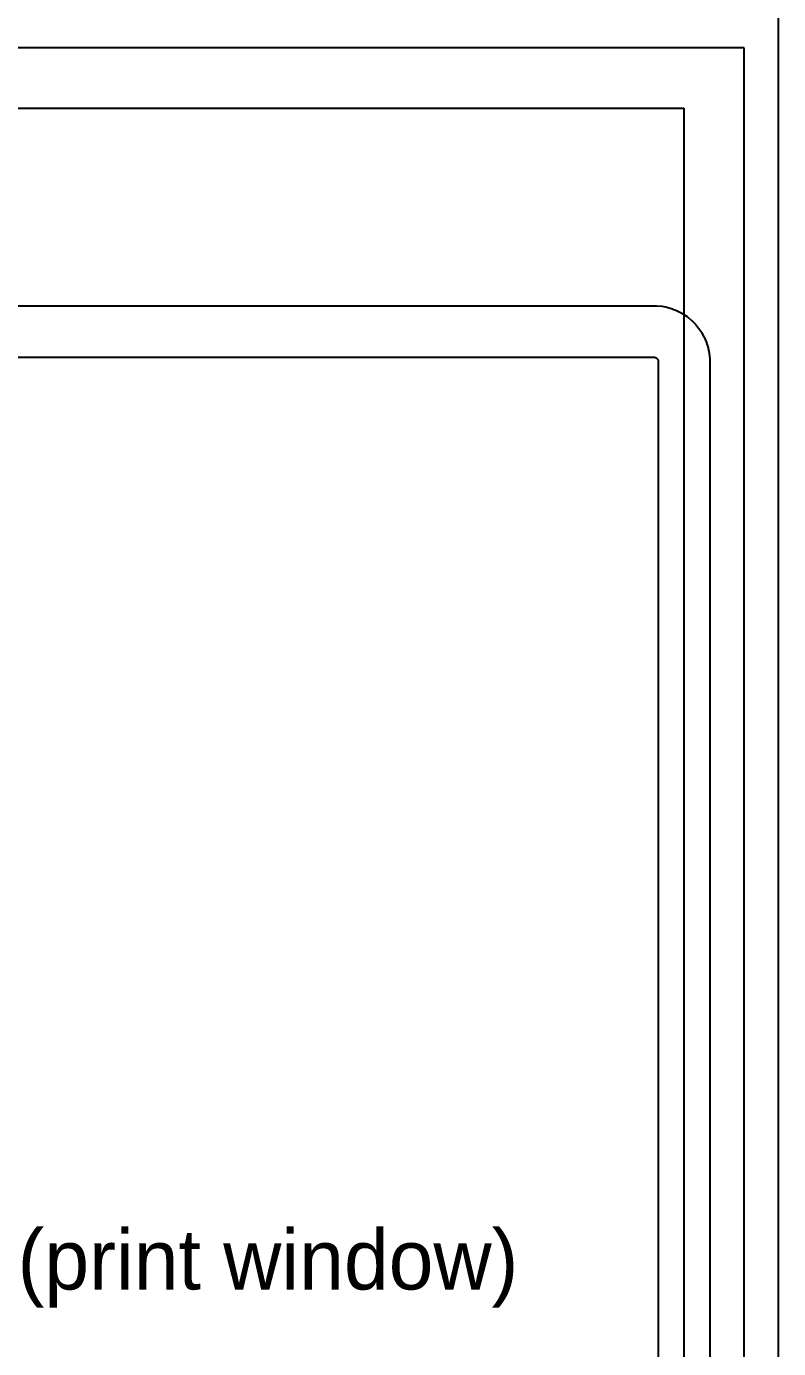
# Model space of a CAD drawing. Header units: millimetres. Extents: x 0 to 881, y 0 to 1197.
# Drawn here: x 175 to 350, y 269.3 to 577 of the extents above; entities that cross this region are included whole.
import ezdxf
from ezdxf.enums import TextEntityAlignment as Align

# ---------------------------------------------------------------- set-up
doc = ezdxf.new("R2010")
doc.units = ezdxf.units.MM
for name, color, linetype in [('CUT_INSIDE', 5, 'Continuous'), ('CUT_OUTSIDE', 1, 'Continuous'), ('ENGRAVE_V', 2, 'Continuous'), ('LABELS', 7, 'Continuous'), ('SHEET', 8, 'Continuous')]:
    doc.layers.add(name, color=color, linetype=linetype)

msp = doc.modelspace()

# ---------------------------------------------------------------- linework, layer by layer
at = {"layer": 'CUT_INSIDE'}
msp.add_lwpolyline([(172.036, 500), (321, 500), (321.098, 499.995), (321.195, 499.981), (321.29, 499.957), (321.383, 499.924), (321.471, 499.882), (321.556, 499.831), (321.634, 499.773), (321.707, 499.707), (321.773, 499.634), (321.831, 499.556), (321.882, 499.471), (321.924, 499.383), (321.957, 499.29), (321.981, 499.195), (321.995, 499.098), (322, 499), (322, 81)], dxfattribs=at)
at = {"layer": 'CUT_OUTSIDE'}
msp.add_lwpolyline([(342, 572), (8, 572), (8, 8), (342, 8)], close=True, dxfattribs=at)
at = {"layer": 'ENGRAVE_V'}
msp.add_lwpolyline([(328, 558), (328, 22), (22, 22), (22, 558), (328, 558)], close=True, dxfattribs=at)
msp.add_lwpolyline([(172.036, 512), (321, 512), (321.589, 511.986), (321.687, 511.981), (322.859, 511.865), (322.956, 511.851), (324.111, 511.621), (324.206, 511.597), (325.333, 511.255), (325.425, 511.222), (326.513, 510.772), (326.602, 510.73), (327.641, 510.175), (327.725, 510.124), (328.704, 509.47), (328.783, 509.412), (329.693, 508.664), (329.766, 508.599), (330.599, 507.766), (330.664, 507.693), (331.412, 506.783), (331.47, 506.704), (332.124, 505.725), (332.175, 505.641), (332.73, 504.602), (332.772, 504.513), (333.222, 503.425), (333.255, 503.333), (333.597, 502.206), (333.621, 502.111), (333.851, 500.956), (333.865, 500.859), (333.981, 499.687), (333.986, 499.589), (334, 499), (334, 81)], dxfattribs=at)
at = {"layer": 'SHEET'}
msp.add_lwpolyline([(0, 0), (350, 0), (350, 1160), (0, 1160)], close=True, dxfattribs=at)

# ---------------------------------------------------------------- texts
at = {"layer": 'LABELS'}
msp.add_text('Cabinet front (print window)', height=14, dxfattribs=at).set_placement((175, 290), align=Align.MIDDLE_CENTER)

doc.saveas('drawing.dxf')
